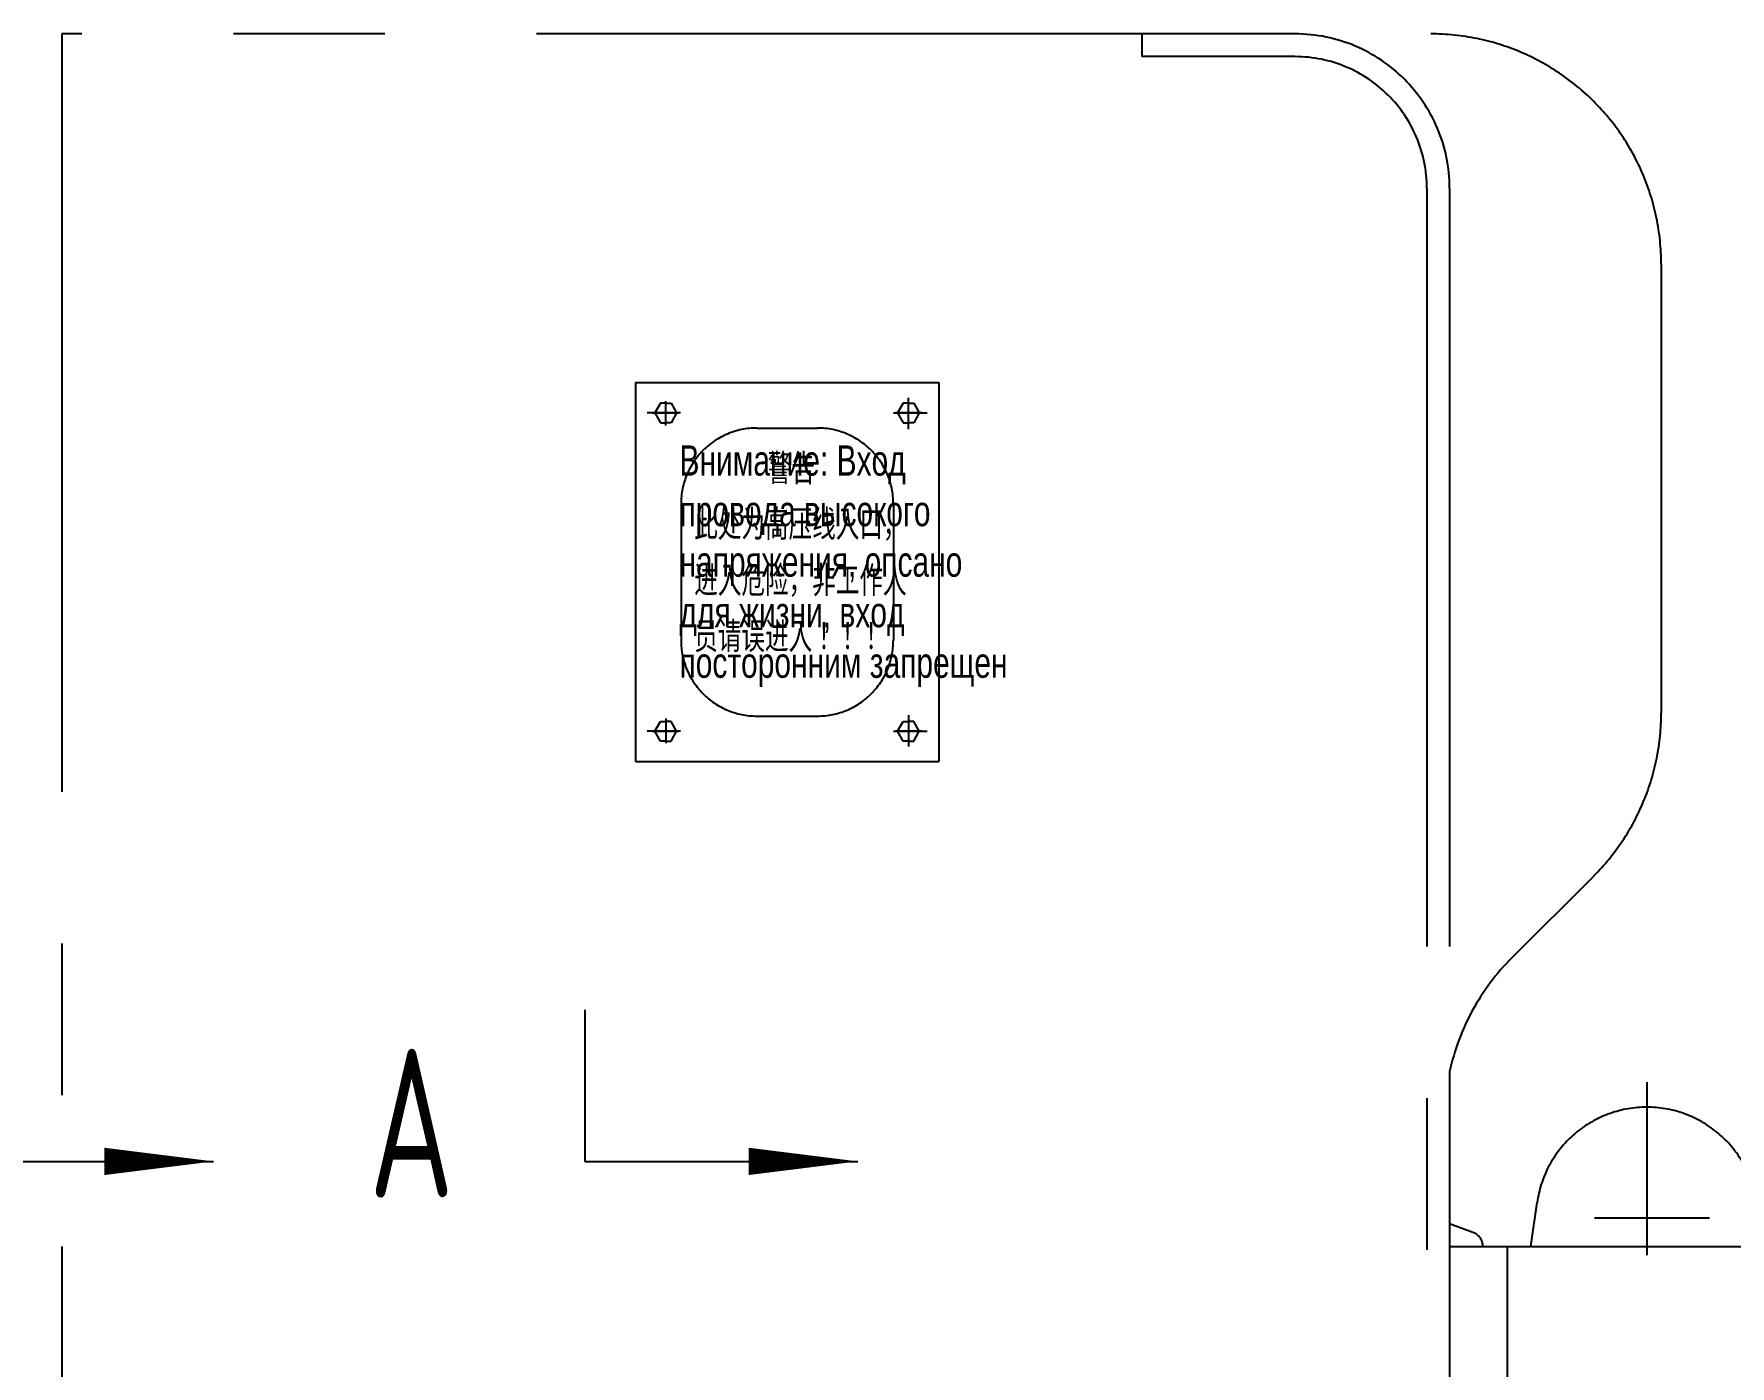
# Model space of a CAD drawing. Header units: millimetres. Extents: x 0 to 16800, y -462 to 11880.
# Drawn here: x 9322 to 10441, y 6671 to 7550 of the extents above; entities that cross this region are included whole.
import ezdxf
from ezdxf.enums import TextEntityAlignment as Align

# ---------------------------------------------------------------- set-up
doc = ezdxf.new("R2010")
doc.units = ezdxf.units.MM
doc.header["$LTSCALE"] = 400
doc.linetypes.add('G', pattern=[2, 1.25, -0.25, 0.25, -0.25])
doc.linetypes.add('K', pattern=[2.5, 1.25, -0.25, 0.25, -0.25, 0.25, -0.25])
for name, color, linetype in [('01', 7, 'Continuous'), ('02', 1, 'Continuous'), ('05', 4, 'G'), ('07', 6, 'K'), ('11', 3, 'Continuous')]:
    doc.layers.add(name, color=color, linetype=linetype)
doc.styles.get("Standard").update_dxf_attribs({"font": 'isocp', "width": 0.707, "bigfont": 'intecad.shx'})

# ---------------------------------------------------------------- blocks, each defined once
blk = doc.blocks.new('rererwer')
at = {"layer": '07', "color": 6, "linetype": 'K'}
for p, q in [((36297.4, 27134.1), (36297.4, 25356.1)), ((36297.4, 27134.1), (36297.4, 25355.1)), ((36297.4, 27134.1), (36297.4, 25355.1)), ((37110.4, 27134.1), (36297.4, 27134.1)), ((37009.4, 27134.1), (37009.4, 27119.1)), ((37110.4, 27119.1), (37009.4, 27119.1)), ((37197.4, 27032.1), (37197.4, 25355.1)), ((37212.4, 27032.1), (37212.4, 25355.1)), ((37351.9, 26982.1), (37351.9, 26686.1)), ((36675.6, 26904.1), (36875.6, 26904.1)), ((36675.6, 26904.1), (36675.6, 26654.1)), ((36875.6, 26904.1), (36875.6, 26654.1)), ((36692.1, 26890.6), (36688.4, 26884.1)), ((36695.6, 26890.6), (36692.1, 26890.6)), ((36695.6, 26875.7), (36695.6, 26891.9)), ((36695.6, 26890.6), (36699, 26890.6)), ((36699, 26890.6), (36702.7, 26884.1)), ((36852.1, 26890.6), (36848.4, 26884.1)), ((36855.6, 26890.6), (36852.1, 26890.6)), ((36855.6, 26873.4), (36855.6, 26894.1)), ((36855.6, 26875.7), (36855.6, 26891.9)), ((36855.6, 26890.6), (36859, 26890.6)), ((36859, 26890.6), (36862.7, 26884.1)), ((36705.3, 26884.1), (36683.3, 26884.1)), ((36686.6, 26884.1), (36704.2, 26884.1)), ((36688.4, 26884.1), (36692.1, 26877.6)), ((36692.1, 26877.6), (36695.6, 26877.6)), ((36699, 26877.6), (36695.6, 26877.6)), ((36702.7, 26884.1), (36699, 26877.6)), ((36845.8, 26884.1), (36867.9, 26884.1)), ((36864.6, 26884.1), (36847, 26884.1)), ((36848.4, 26884.1), (36852.1, 26877.6)), ((36852.1, 26877.6), (36855.6, 26877.6)), ((36859, 26877.6), (36855.6, 26877.6)), ((36862.7, 26884.1), (36859, 26877.6)), ((36755.6, 26874.1), (36795.6, 26874.1)), ((36705.6, 26824.1), (36705.6, 26734.1)), ((36845.6, 26824.1), (36845.6, 26734.1)), ((36705.3, 26674.1), (36683.3, 26674.1)), ((36686.6, 26674.1), (36704.2, 26674.1)), ((36688.4, 26674.1), (36692.1, 26680.6)), ((36692.1, 26667.6), (36688.4, 26674.1)), ((36692.1, 26680.6), (36695.6, 26680.6)), ((36695.6, 26682.5), (36695.6, 26666.2)), ((36699, 26680.6), (36695.6, 26680.6)), ((36702.7, 26674.1), (36699, 26680.6)), ((36699, 26667.6), (36702.7, 26674.1)), ((36755.6, 26684.1), (36795.6, 26684.1)), ((36845.8, 26674.1), (36867.9, 26674.1)), ((36864.6, 26674.1), (36847, 26674.1)), ((36848.4, 26674.1), (36852.1, 26680.6)), ((36852.1, 26667.6), (36848.4, 26674.1)), ((36852.1, 26680.6), (36855.6, 26680.6)), ((36855.6, 26684.8), (36855.6, 26664.1)), ((36855.6, 26682.5), (36855.6, 26666.2)), ((36859, 26680.6), (36855.6, 26680.6)), ((36862.7, 26674.1), (36859, 26680.6)), ((36859, 26667.6), (36862.7, 26674.1)), ((36695.6, 26667.6), (36692.1, 26667.6)), ((36695.6, 26667.6), (36699, 26667.6)), ((36855.6, 26667.6), (36852.1, 26667.6)), ((36855.6, 26667.6), (36859, 26667.6)), ((36675.6, 26654.1), (36875.6, 26654.1)), ((37253.4, 26524.6), (37307.4, 26578.6)), ((37212.4, 26449.6), (37212.4, 26349.1)), ((37342.4, 26442.6), (37342.4, 26328.5)), ((37266, 26334.1), (37270.1, 26363.2)), ((37307.9, 26353.1), (37383.7, 26353.1)), ((37212.4, 26349.1), (37212.4, 25355.1)), ((37227.7, 26343.5), (37212.4, 26349.1)), ((37212.4, 26334.1), (38304.4, 26334.1)), ((37234.3, 26334.1), (37266, 26334.1)), ((37250.4, 26334.1), (37250.4, 25355.1))]:
    blk.add_line(p, q, dxfattribs=at)
for centre, radius, start, end in [((37110.4, 27032.1), 102, 0, 90), ((37199.9, 26982.1), 152, 0, 90), ((37110.4, 27032.1), 87, 0, 90), ((36755.6, 26824.1), 50, 90, 180), ((36795.6, 26824.1), 50, 0, 90), ((36755.6, 26734.1), 50, 180, 270), ((36795.6, 26734.1), 50, 270, 0), ((37199.9, 26686.1), 152, 315, 0), ((37360.9, 26417.1), 152, 135, 167.6807), ((37342.4, 26353.1), 73, 20.0272, 172.0677), ((37224.3, 26334.1), 10, 0, 70)]:
    blk.add_arc(centre, radius, start, end, dxfattribs=at)
at = {"layer": '07', "color": 6, "linetype": 'K', "width": 0.707}
for s, p in [('      警告', (36714.3, 26837.2)), ('此处为高压线入口，', (36714.3, 26800.3)), ('进入危险，非工作人', (36714.3, 26763.3)), ('员请误进入！！！', (36714.3, 26726.3))]:
    blk.add_text(s, height=20, dxfattribs=at).set_placement(p)

msp = doc.modelspace()

# ---------------------------------------------------------------- linework, layer by layer
at = {"layer": '01'}
msp.add_line((9685.57, 6905.95), (9685.57, 6805.95), dxfattribs=at)
at = {"layer": '02'}
for p, q in [((9260.77, 6805.95), (9440.77, 6805.95)), ((9685.57, 6805.95), (9865.57, 6805.95))]:
    msp.add_line(p, q, dxfattribs=at)
for points in [[(9440.77, 6805.95, 0, 18, 0), (9368.77, 6805.95, 0, 0, 0)], [(9865.57, 6805.95, 0, 18, 0), (9793.57, 6805.95, 0, 0, 0)]]:
    msp.add_lwpolyline(points, format="xyseb", dxfattribs=at)

# ---------------------------------------------------------------- block references
at = {"layer": '05'}
msp.add_blockref('rererwer', (-26956.58, -19584.38), dxfattribs=at)

# ---------------------------------------------------------------- texts
at = {"layer": '01', "insert": (9748.01, 7278.33), "char_height": 20, "attachment_point": 1}
msp.add_mtext('{\\fArial|b0|i0|c204|p34;\\C6;Внимание: Вход\\Pпровода высокого\\Pнапряжения, опсано\\Pдля жизни, вход\\Pпосторонним запрещен}', dxfattribs=at)
at = {"layer": '11', "width": 0.707}
msp.add_text('A', height=98, dxfattribs=at).set_placement((9543.31, 6752.86), align=Align.BOTTOM_LEFT)

doc.saveas('drawing.dxf')
